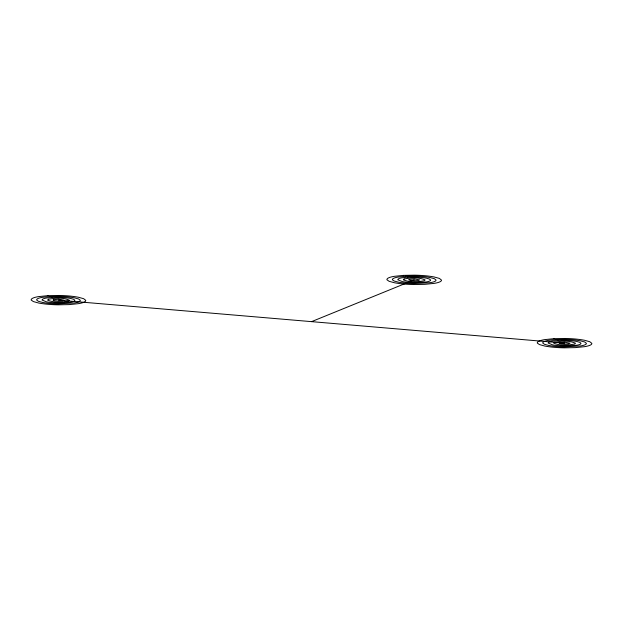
<?xml version="1.0" encoding="UTF-8"?>
<svg xmlns="http://www.w3.org/2000/svg" width="623" height="623" viewBox="0 0 623 623"><rect width="100%" height="100%" fill="white"/><g stroke="black" fill="none" stroke-linecap="round" stroke-linejoin="round"><path stroke-width="0.93" d="M311.562 321.639L414.24 279.852M58.507 300.13L564.609 343.148M48.384 299.274L47.566 300.091C54.006 302.903 61.825 302.319 68.631 300.995L69.402 300.224C63.063 297.288 55.151 297.996 48.384 299.274M53.446 299.702L53.033 300.115L54.544 300.714L58.437 301.073L62.479 300.839L63.951 300.177L58.578 299.196L53.446 299.702M404.125 278.995L403.299 279.813C409.739 282.616 417.566 282.032 424.364 280.716L425.135 279.945C418.796 277.009 410.892 277.71 404.125 278.995M409.186 279.423L408.774 279.828L410.284 280.436L414.178 280.786L418.22 280.56L419.692 279.898L414.311 278.917L409.186 279.423M554.493 342.284L553.668 343.109C560.108 345.913 567.935 345.329 574.733 344.005L575.504 343.234C569.165 340.306 561.261 341.007 554.493 342.284M559.555 342.72L559.143 343.125L560.653 343.725L564.547 344.083L568.589 343.857L570.061 343.195L564.679 342.214L559.555 342.72M47.878 295.66L38.649 296.603A35.854 8.068 6.6 0 0 33.198 297.981A24.305 5.467 6.6 0 0 31.15 300.029L33.354 301.571L38.696 303.035A22.887 5.148 6.6 0 0 48.236 304.312A35.854 8.068 6.6 0 0 58.165 304.818L69.137 304.608L78.366 303.666A35.854 8.068 6.6 0 0 83.809 302.287A22.887 5.148 6.6 0 0 85.74 300.356L83.661 298.697L78.311 297.226A22.887 5.148 6.6 0 0 68.771 295.956A35.854 8.068 6.6 0 0 58.842 295.45L47.878 295.66M50.004 296.556L42.621 297.303A28.681 6.448 6.6 0 0 38.26 298.409A19.445 4.377 6.6 0 0 36.625 300.052L38.385 301.283L42.66 302.459A18.316 4.12 6.6 0 0 50.292 303.479A28.681 6.448 6.6 0 0 58.235 303.884L74.394 302.957A28.681 6.448 6.6 0 0 78.747 301.851A18.316 4.12 6.6 0 0 80.297 300.309L78.63 298.985L74.355 297.81A18.316 4.12 6.6 0 0 66.723 296.789A28.681 6.448 6.6 0 0 58.78 296.384L50.004 296.556M52.13 297.451L46.593 298.012A21.509 4.836 6.6 0 0 43.322 298.845A14.586 3.279 6.6 0 0 42.091 300.068L46.624 301.875A13.737 3.092 6.6 0 0 52.348 302.638A21.509 4.836 6.6 0 0 58.305 302.942L70.422 302.256A21.509 4.836 6.6 0 0 73.693 301.423A13.737 3.092 6.6 0 0 74.846 300.27L73.6 299.274L70.391 298.394A13.737 3.092 6.6 0 0 64.667 297.623A21.509 4.836 6.6 0 0 58.71 297.319L52.13 297.451M403.611 275.374L394.382 276.316A35.854 8.068 6.6 0 0 388.939 277.702A24.305 5.467 6.6 0 0 386.891 279.75L389.087 281.285L394.437 282.756A22.887 5.148 6.6 0 0 403.977 284.033A35.854 8.068 6.6 0 0 413.906 284.54L424.878 284.329L434.106 283.387A35.854 8.068 6.6 0 0 439.55 282.001A22.887 5.148 6.6 0 0 441.481 280.077L439.402 278.419L434.052 276.947A22.887 5.148 6.6 0 0 424.512 275.678A35.854 8.068 6.6 0 0 414.583 275.171L403.611 275.374M405.737 276.269L398.354 277.025A28.681 6.448 6.6 0 0 394.001 278.131A19.445 4.377 6.6 0 0 392.358 279.774L394.118 280.996L398.401 282.172A18.316 4.12 6.6 0 0 406.032 283.192A28.681 6.448 6.6 0 0 413.976 283.597L430.135 282.678A28.681 6.448 6.6 0 0 434.488 281.573A18.316 4.12 6.6 0 0 436.03 280.031L434.371 278.707L430.088 277.531A18.316 4.12 6.6 0 0 422.456 276.511A28.681 6.448 6.6 0 0 414.513 276.106L405.737 276.269M407.863 277.165L402.326 277.733A21.509 4.836 6.6 0 0 399.063 278.559A14.586 3.279 6.6 0 0 397.832 279.789L402.357 281.596A13.737 3.092 6.6 0 0 408.081 282.359A21.509 4.836 6.6 0 0 414.038 282.663L426.163 281.97A21.509 4.836 6.6 0 0 429.426 281.144A13.737 3.092 6.6 0 0 430.586 279.984L429.333 278.995L426.132 278.107A13.737 3.092 6.6 0 0 420.408 277.344A21.509 4.836 6.6 0 0 414.451 277.04L407.863 277.165M553.979 338.671L544.751 339.613A35.854 8.068 6.6 0 0 539.308 340.999A24.305 5.467 6.6 0 0 537.26 343.047L539.456 344.581L544.806 346.053A22.887 5.148 6.6 0 0 554.345 347.323A35.854 8.068 6.6 0 0 564.274 347.829L575.247 347.626L584.475 346.684A35.854 8.068 6.6 0 0 589.919 345.298A22.887 5.148 6.6 0 0 591.85 343.366L589.771 341.716L584.421 340.244A22.887 5.148 6.6 0 0 574.881 338.967A35.854 8.068 6.6 0 0 564.952 338.46L553.979 338.671M556.105 339.566L548.723 340.322A28.681 6.448 6.6 0 0 544.37 341.427A19.445 4.377 6.6 0 0 542.726 343.063L544.486 344.293L548.77 345.469A18.316 4.12 6.6 0 0 556.401 346.489A28.681 6.448 6.6 0 0 564.345 346.894L580.504 345.975A28.681 6.448 6.6 0 0 584.857 344.869A18.316 4.12 6.6 0 0 586.399 343.328L584.74 342.004L580.457 340.828A18.316 4.12 6.6 0 0 572.825 339.808A28.681 6.448 6.6 0 0 564.882 339.403L556.105 339.566M558.231 340.462L552.694 341.03A21.509 4.836 6.6 0 0 549.431 341.856A14.586 3.279 6.6 0 0 548.201 343.086L552.726 344.893A13.737 3.092 6.6 0 0 558.449 345.656A21.509 4.836 6.6 0 0 564.407 345.96L576.532 345.267A21.509 4.836 6.6 0 0 579.795 344.441A13.737 3.092 6.6 0 0 580.955 343.281L579.709 342.284L576.501 341.404A13.737 3.092 6.6 0 0 570.777 340.641A21.509 4.836 6.6 0 0 564.82 340.337L558.231 340.462"/></g></svg>
